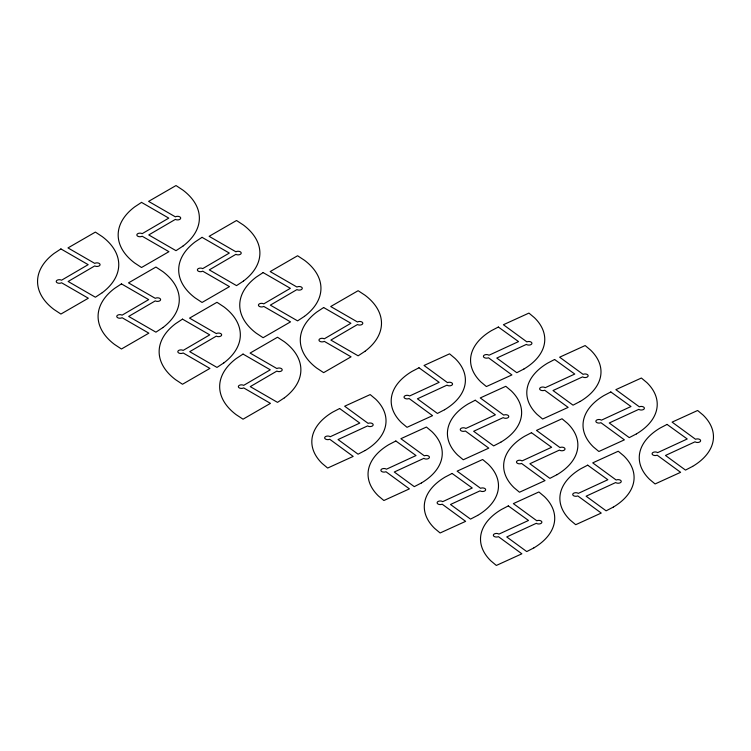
<?xml version="1.0" encoding="UTF-8"?>
<svg xmlns="http://www.w3.org/2000/svg" width="751" height="751" viewBox="0 0 751 751"><rect width="100%" height="100%" fill="white"/><g stroke="black" fill="none" stroke-linecap="round" stroke-linejoin="round"><path stroke-width="1.13" d="M60.906 248.928L54.034 253.463A79.756 46.046 0 0 0 54.034 309.515L60.906 314.049L88.327 298.222L61.544 282.761A3.107 1.793 0 0 1 57.151 282.761A3.107 1.793 0 0 1 57.151 280.217A3.107 1.793 0 0 1 61.544 280.217L88.167 264.662L60.906 248.928M141.526 202.385L134.645 206.919A79.756 46.046 0 0 0 134.645 262.972L141.526 267.506L168.937 251.679L142.164 236.218A3.107 1.793 0 0 1 137.762 236.218A3.107 1.793 0 0 1 137.762 233.674A3.107 1.793 0 0 1 142.164 233.674L168.778 218.119L141.526 202.385M102.267 292.693L95.386 297.218L68.134 281.484L94.748 265.929A3.107 1.793 0 0 0 99.151 265.929A3.107 1.793 0 0 0 99.151 263.385A3.107 1.793 0 0 0 94.748 263.385L67.975 247.924L95.386 232.097L102.267 236.631A79.756 46.046 0 0 1 102.267 292.693M121.446 283.878L114.565 288.403A79.756 46.046 0 0 0 114.565 344.465L121.446 348.999L148.858 333.162L122.084 317.711A3.107 1.793 0 0 1 117.682 317.711A3.107 1.793 0 0 1 117.682 315.167A3.107 1.793 0 0 1 122.084 315.167L148.698 299.611L121.446 283.878M182.887 246.15L176.006 250.674L148.754 234.941L175.368 219.386A3.107 1.793 0 0 0 179.771 219.386A3.107 1.793 0 0 0 179.771 216.842A3.107 1.793 0 0 0 175.368 216.842L148.595 201.381L176.006 185.553L182.887 190.087A79.756 46.046 0 0 1 182.887 246.15M202.057 237.335L195.176 241.86A79.756 46.046 0 0 0 195.176 297.922L202.057 302.456L229.477 286.619L202.695 271.167A3.107 1.793 0 0 1 198.302 271.167A3.107 1.793 0 0 1 198.302 268.623A3.107 1.793 0 0 1 202.695 268.623L229.318 253.068L202.057 237.335M162.807 327.633L155.926 332.167L128.665 316.434L155.288 300.879A3.107 1.793 0 0 0 159.681 300.879A3.107 1.793 0 0 0 159.681 298.335A3.107 1.793 0 0 0 155.288 298.335L128.505 282.874L155.926 267.046L162.807 271.58A79.756 46.046 0 0 1 162.807 327.633M182.493 319.128L175.621 323.653A79.756 46.046 0 0 0 175.621 379.715L182.493 384.249L209.914 368.412L183.141 352.961A3.107 1.793 0 0 1 178.738 352.961A3.107 1.793 0 0 1 178.738 350.417A3.107 1.793 0 0 1 183.141 350.417L209.754 334.862L182.493 319.128M243.418 281.09L236.537 285.624L209.285 269.891L235.898 254.336A3.107 1.793 0 0 0 240.301 254.336A3.107 1.793 0 0 0 240.301 251.792A3.107 1.793 0 0 0 235.898 251.792L209.125 236.33L236.537 220.503L243.418 225.037A79.756 46.046 0 0 1 243.418 281.09M263.113 272.585L256.232 277.11A79.756 46.046 0 0 0 256.232 333.172L263.113 337.706L290.534 321.869L263.751 306.417A3.107 1.793 0 0 1 259.348 306.417A3.107 1.793 0 0 1 259.348 303.873A3.107 1.793 0 0 1 263.751 303.873L290.365 288.318L263.113 272.585M223.854 362.883L216.983 367.417L189.721 351.675L216.335 336.129A3.107 1.793 0 0 0 220.738 336.129A3.107 1.793 0 0 0 220.738 333.585A3.107 1.793 0 0 0 216.335 333.585L189.562 318.124L216.983 302.296L223.854 306.83A79.756 46.046 0 0 1 223.854 362.883M243.033 354.078L236.152 358.602A79.756 46.046 0 0 0 236.152 414.665L243.033 419.189L270.444 403.362L243.671 387.901A3.107 1.793 0 0 1 239.269 387.901A3.107 1.793 0 0 1 239.269 385.366A3.107 1.793 0 0 1 243.671 385.366L270.285 369.811L243.033 354.078M304.474 316.34L297.593 320.874L270.341 305.131L296.955 289.586A3.107 1.793 0 0 0 301.358 289.586A3.107 1.793 0 0 0 301.358 287.042A3.107 1.793 0 0 0 296.955 287.042L270.182 271.58L297.593 255.753L304.474 260.287A79.756 46.046 0 0 1 304.474 316.34M323.643 307.535L316.772 312.059A79.756 46.046 0 0 0 316.772 368.121L323.643 372.646L351.064 356.819L324.282 341.358A3.107 1.793 0 0 1 319.888 341.358A3.107 1.793 0 0 1 319.888 338.823A3.107 1.793 0 0 1 324.282 338.823L350.905 323.268L323.643 307.535M284.394 397.833L277.513 402.367L250.261 386.624L276.875 371.078A3.107 1.793 0 0 0 281.278 371.078A3.107 1.793 0 0 0 281.278 368.534A3.107 1.793 0 0 0 276.875 368.534L250.092 353.073L277.513 337.246L284.394 341.771A79.756 46.046 0 0 1 284.394 397.833M365.005 351.29L358.133 355.824L330.872 340.081L357.485 324.535A3.107 1.793 0 0 0 361.888 324.535A3.107 1.793 0 0 0 361.888 321.991A3.107 1.793 0 0 0 357.485 321.991L330.712 306.53L358.133 290.703L365.005 295.227A79.756 46.046 0 0 1 365.005 351.29M339.621 408.516L332.637 412.158A73.514 42.441 0 0 0 322.188 463.48L327.652 468.051L353.177 456.411L329.708 439.251A3.107 1.793 0 0 1 325.333 438.959A3.107 1.793 0 0 1 325.85 436.434A3.107 1.793 0 0 1 330.224 436.735L359.795 423.076L339.621 408.516M418.992 367.774L412.008 371.416A73.514 42.441 0 0 0 401.56 422.738L407.023 427.31L432.548 415.669L409.079 398.509A3.107 1.793 0 0 1 404.714 398.218A3.107 1.793 0 0 1 405.221 395.693A3.107 1.793 0 0 1 409.595 395.984L439.166 382.334L418.992 367.774M498.364 327.032L491.379 330.665A73.514 42.441 0 0 0 480.931 381.996L486.395 386.558L511.919 374.927L488.45 357.767A3.107 1.793 0 0 1 484.085 357.467A3.107 1.793 0 0 1 484.592 354.951A3.107 1.793 0 0 1 488.967 355.242L518.537 341.592L498.364 327.032M365.211 450.469L358.058 454.186L338.044 439.551L367.624 425.901A3.107 1.793 0 0 0 371.989 426.192A3.107 1.793 0 0 0 372.505 423.677A3.107 1.793 0 0 0 368.131 423.376L344.662 406.216L370.187 394.585L375.65 399.147A73.514 42.441 0 0 1 365.211 450.469M444.583 409.727L437.429 413.444L417.415 398.809L446.995 385.15A3.107 1.793 0 0 0 451.36 385.451A3.107 1.793 0 0 0 451.877 382.926A3.107 1.793 0 0 0 447.502 382.635L424.033 365.474L449.558 353.834L455.022 358.405A73.514 42.441 0 0 1 444.583 409.727M523.954 368.985L516.801 372.693L496.787 358.067L526.367 344.409A3.107 1.793 0 0 0 530.732 344.709A3.107 1.793 0 0 0 531.248 342.184A3.107 1.793 0 0 0 526.883 341.883L503.405 324.732L528.929 313.092L534.393 317.664A73.514 42.441 0 0 1 523.954 368.985M395.852 440.987L388.858 444.62A73.514 42.441 0 0 0 378.42 495.951L383.883 500.513L409.408 488.873L385.939 471.722A3.107 1.793 0 0 1 381.564 471.421A3.107 1.793 0 0 1 382.081 468.896A3.107 1.793 0 0 1 386.455 469.197L416.026 455.547L395.852 440.987M475.223 400.236L468.239 403.878A73.514 42.441 0 0 0 457.791 455.2L463.254 459.772L488.779 448.131L465.31 430.971A3.107 1.793 0 0 1 460.936 430.68A3.107 1.793 0 0 1 461.452 428.154A3.107 1.793 0 0 1 465.827 428.455L495.397 414.796L475.223 400.236M554.595 359.494L547.61 363.137A73.514 42.441 0 0 0 537.162 414.458L542.626 419.03L568.15 407.389L544.682 390.229A3.107 1.793 0 0 1 540.316 389.938A3.107 1.793 0 0 1 540.823 387.413A3.107 1.793 0 0 1 545.198 387.704L574.768 374.054L554.595 359.494M421.442 482.94L414.289 486.648L394.275 472.013L423.855 458.363A3.107 1.793 0 0 0 428.22 458.664A3.107 1.793 0 0 0 428.737 456.139A3.107 1.793 0 0 0 424.362 455.838L400.893 438.687L426.418 427.047L431.881 431.609A73.514 42.441 0 0 1 421.442 482.94M500.814 442.189L493.66 445.906L473.646 431.271L503.226 417.622A3.107 1.793 0 0 0 507.592 417.913A3.107 1.793 0 0 0 508.108 415.397A3.107 1.793 0 0 0 503.733 415.096L480.264 397.936L505.789 386.305L511.253 390.867A73.514 42.441 0 0 1 500.814 442.189M580.185 401.447L573.032 405.165L553.018 390.529L582.598 376.871A3.107 1.793 0 0 0 586.963 377.171A3.107 1.793 0 0 0 587.479 374.646A3.107 1.793 0 0 0 583.105 374.355L559.636 357.194L585.16 345.554L590.624 350.126A73.514 42.441 0 0 1 580.185 401.447M452.083 473.449L445.09 477.092A73.514 42.441 0 0 0 434.651 528.413L440.114 532.975L465.639 521.344L442.17 504.184A3.107 1.793 0 0 1 437.795 503.883A3.107 1.793 0 0 1 438.312 501.368A3.107 1.793 0 0 1 442.677 501.659L472.257 488.009L452.083 473.449M531.455 432.698L524.461 436.34A73.514 42.441 0 0 0 514.022 487.662L519.485 492.234L545.01 480.593L521.541 463.442A3.107 1.793 0 0 1 517.167 463.142A3.107 1.793 0 0 1 517.683 460.616A3.107 1.793 0 0 1 522.058 460.917L551.628 447.267L531.455 432.698M610.826 391.956L603.842 395.599A73.514 42.441 0 0 0 593.393 446.92L598.857 451.492L624.381 439.851L600.913 422.691A3.107 1.793 0 0 1 596.538 422.4A3.107 1.793 0 0 1 597.054 419.875A3.107 1.793 0 0 1 601.429 420.175L631 406.516L610.826 391.956M477.674 515.402L470.52 519.11L450.506 504.484L480.086 490.825A3.107 1.793 0 0 0 484.451 491.126A3.107 1.793 0 0 0 484.968 488.601A3.107 1.793 0 0 0 480.593 488.31L457.124 471.149L482.649 459.509L488.112 464.08A73.514 42.441 0 0 1 477.674 515.402M557.045 474.66L549.892 478.368L529.877 463.733L559.457 450.084A3.107 1.793 0 0 0 563.823 450.384A3.107 1.793 0 0 0 564.339 447.859A3.107 1.793 0 0 0 559.964 447.558L536.496 430.407L562.02 418.767L567.484 423.329A73.514 42.441 0 0 1 557.045 474.66M636.416 433.909L629.263 437.626L609.249 422.991L638.829 409.342A3.107 1.793 0 0 0 643.194 409.633A3.107 1.793 0 0 0 643.71 407.117A3.107 1.793 0 0 0 639.336 406.817L615.867 389.656L641.392 378.025L646.855 382.588A73.514 42.441 0 0 1 636.416 433.909M508.314 505.911L501.321 509.553A73.514 42.441 0 0 0 490.882 560.875L496.345 565.447L521.87 553.806L498.401 536.646A3.107 1.793 0 0 1 494.027 536.355A3.107 1.793 0 0 1 494.543 533.83A3.107 1.793 0 0 1 498.908 534.121L528.488 520.471L508.314 505.911M587.686 465.169L580.692 468.802A73.514 42.441 0 0 0 570.253 520.133L575.717 524.696L601.241 513.064L577.772 495.904A3.107 1.793 0 0 1 573.398 495.604A3.107 1.793 0 0 1 573.914 493.088A3.107 1.793 0 0 1 578.289 493.379L607.859 479.729L587.686 465.169M667.057 424.418L660.073 428.061A73.514 42.441 0 0 0 649.624 479.382L655.088 483.954L680.613 472.313L657.144 455.162A3.107 1.793 0 0 1 652.769 454.862A3.107 1.793 0 0 1 653.286 452.337A3.107 1.793 0 0 1 657.66 452.637L687.231 438.978L667.057 424.418M533.905 547.864L526.751 551.581L506.737 536.946L536.317 523.297A3.107 1.793 0 0 0 540.682 523.588A3.107 1.793 0 0 0 541.199 521.063A3.107 1.793 0 0 0 536.824 520.772L513.355 503.611L538.88 491.971L544.344 496.542A73.514 42.441 0 0 1 533.905 547.864M613.276 507.122L606.123 510.83L586.109 496.204L615.689 482.546A3.107 1.793 0 0 0 620.054 482.846A3.107 1.793 0 0 0 620.57 480.321A3.107 1.793 0 0 0 616.195 480.03L592.727 462.869L618.251 451.229L623.715 455.801A73.514 42.441 0 0 1 613.276 507.122M692.647 466.38L685.494 470.088L665.48 455.453L695.06 441.804A3.107 1.793 0 0 0 699.425 442.104A3.107 1.793 0 0 0 699.941 439.579A3.107 1.793 0 0 0 695.567 439.279L672.098 422.128L697.623 410.487L703.086 415.05A73.514 42.441 0 0 1 692.647 466.38"/></g></svg>
